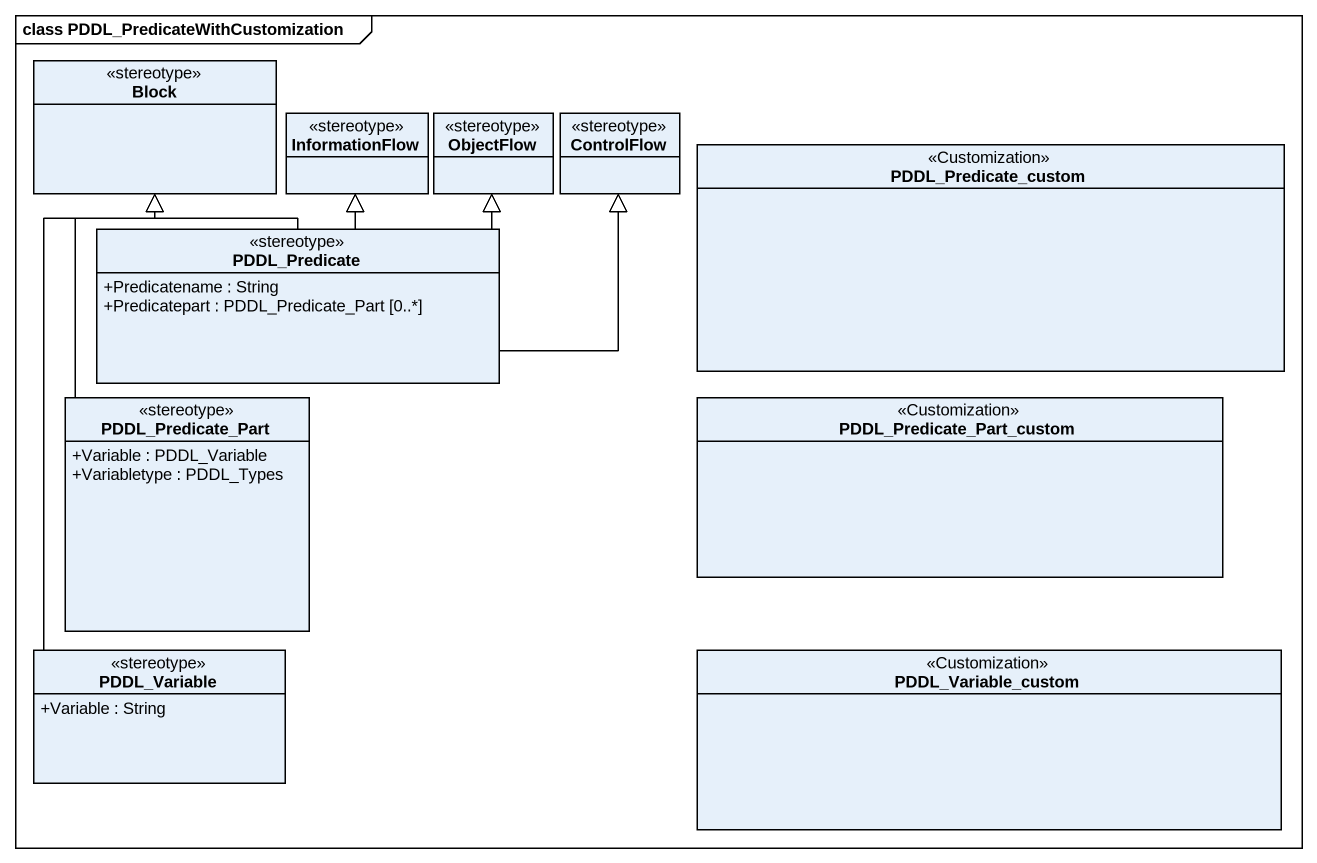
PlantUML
@startuml
mainframe class PDDL_PredicateWithCustomization
hide circle
hide empty members
skinparam classAttributeIconSize 0
class Block <<stereotype>>
class InformationFlow <<stereotype>>
class ObjectFlow <<stereotype>>
class ControlFlow <<stereotype>>
class PDDL_Predicate_custom <<Customization>>
class PDDL_Predicate <<stereotype>> {
  +Predicatename : String
  +Predicatepart : PDDL_Predicate_Part [0..*]
}
class PDDL_Predicate_Part <<stereotype>> {
  +Variable : PDDL_Variable
  +Variabletype : PDDL_Types
}
class PDDL_Predicate_Part_custom <<Customization>>
class PDDL_Variable <<stereotype>> {
  +Variable : String
}
class PDDL_Variable_custom <<Customization>>
PDDL_Predicate -up-|> Block
PDDL_Predicate -up-|> InformationFlow
PDDL_Predicate -up-|> ObjectFlow
PDDL_Predicate -right-|> ControlFlow
PDDL_Predicate_Part -up-|> Block
PDDL_Variable -up-|> Block
@enduml
